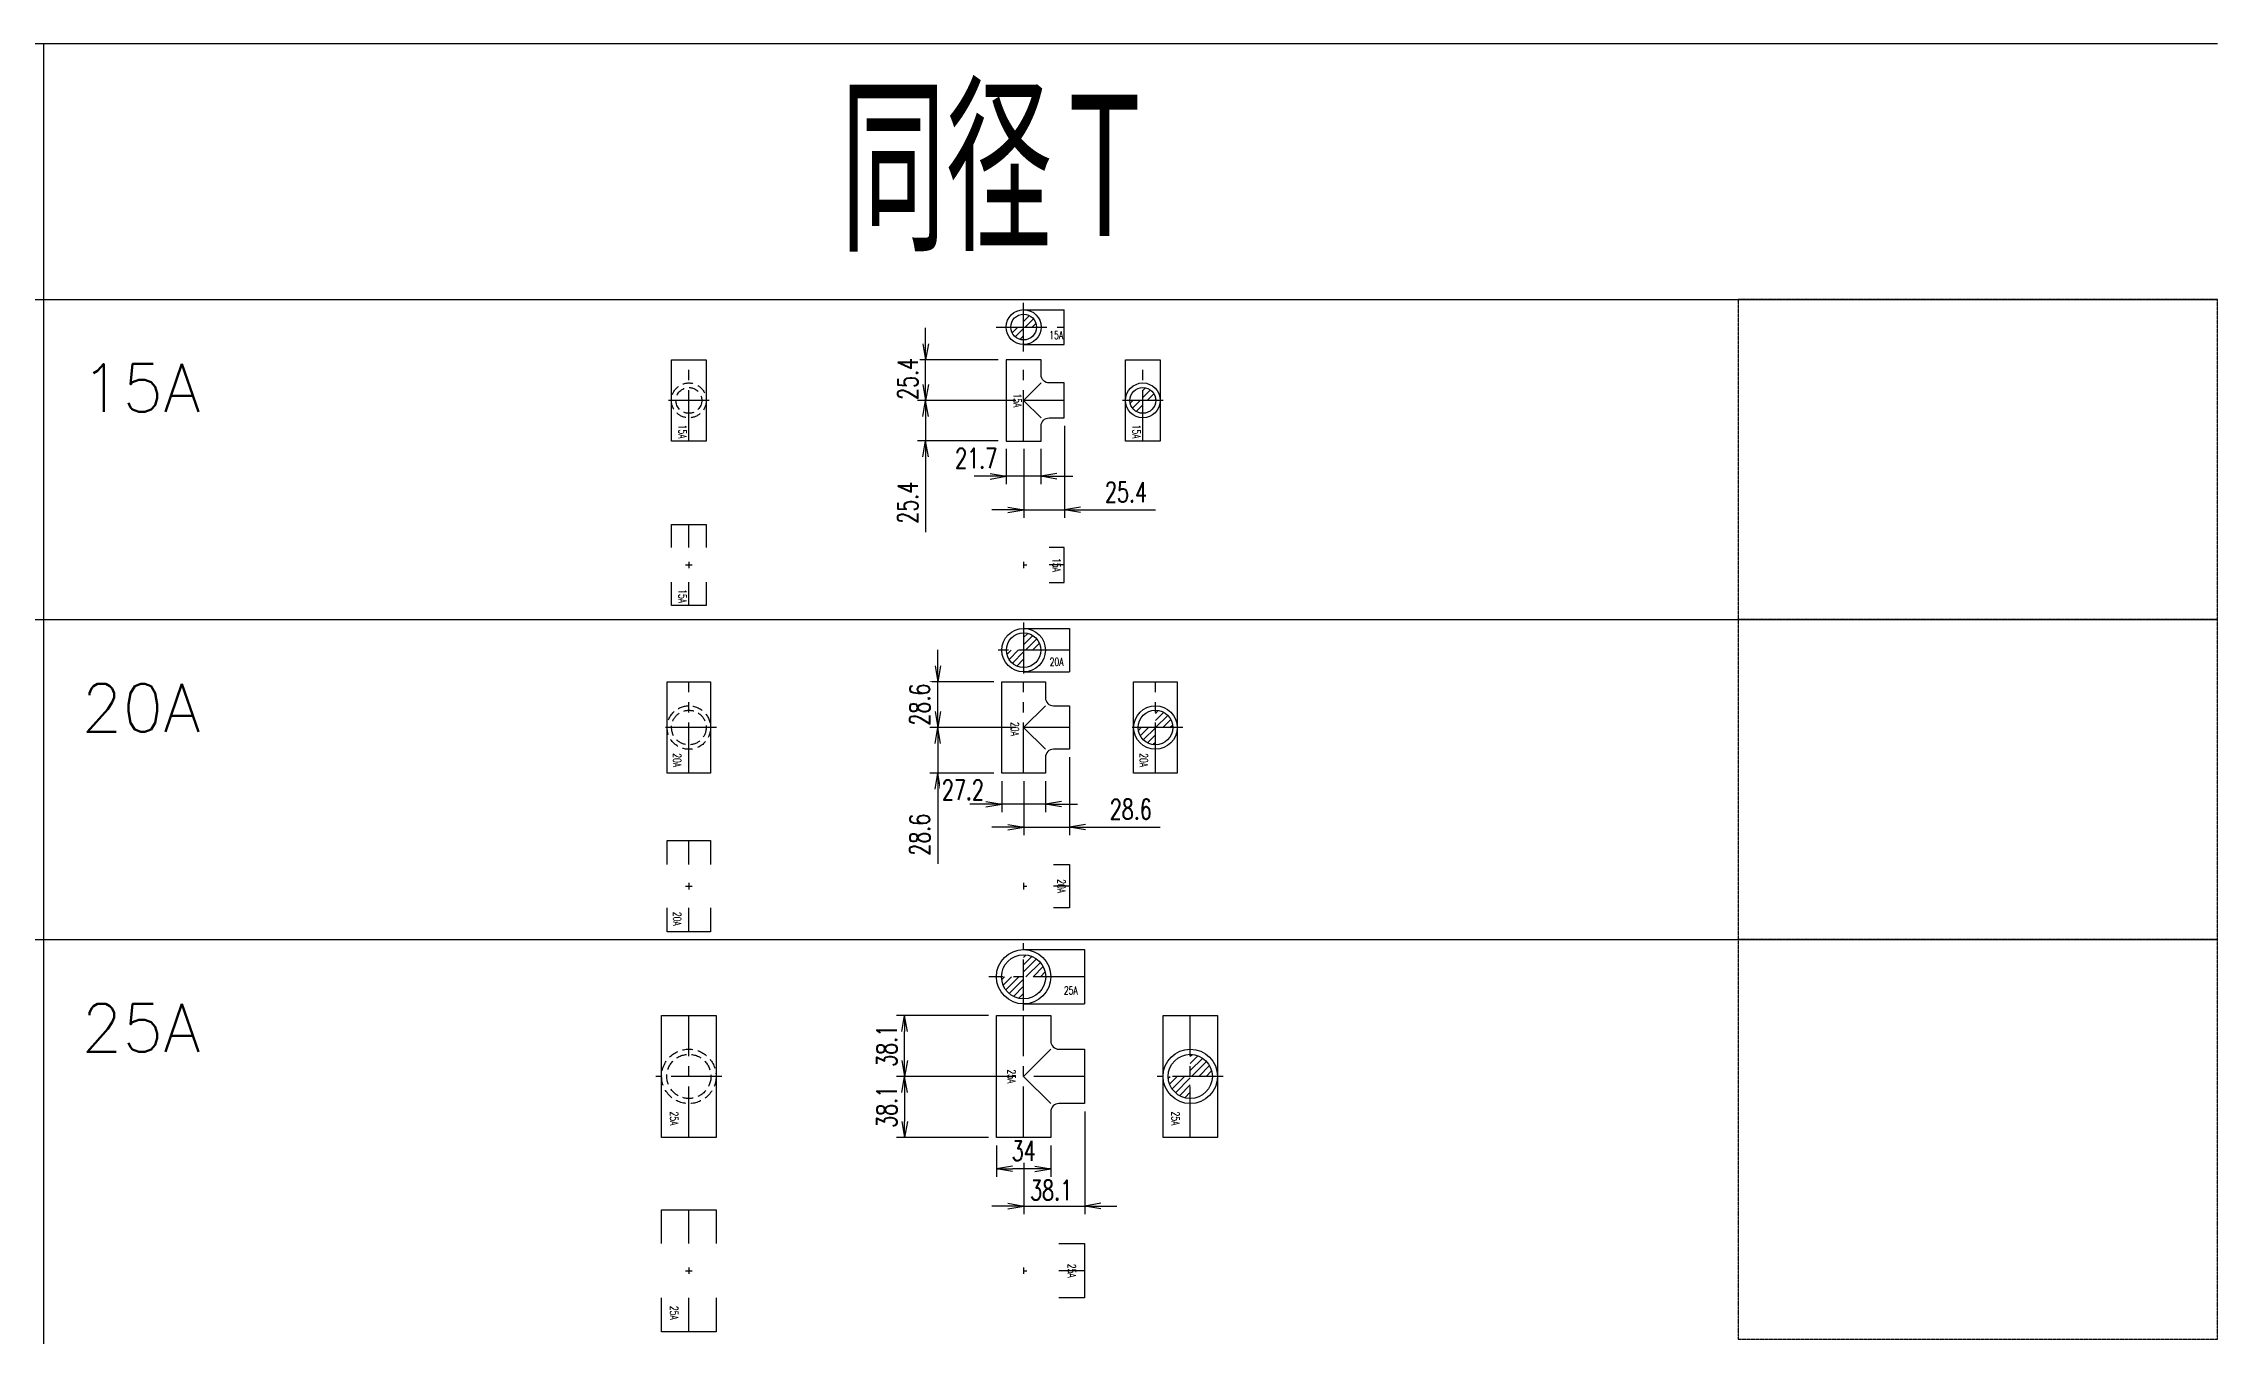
# Model space of a CAD drawing. Header units: millimetres. Extents: x 2090 to 42062, y -14812 to 2738.
# Drawn here: x 6967 to 8325, y 1000 to 1808 of the extents above; entities that cross this region are included whole.
import ezdxf

# ---------------------------------------------------------------- set-up
doc = ezdxf.new("R2010")
doc.units = ezdxf.units.MM
doc.header["$PDMODE"] = 35
for name, pattern in [('CENTER', [50.8, 31.75, -6.35, 6.35, -6.35]), ('CENTER2', [1.125, 0.75, -0.125, 0.125, -0.125]), ('HIDDEN', [9.525, 6.35, -3.175])]:
    doc.linetypes.add(name, pattern=pattern)
for name, color, linetype in [('#配管（SUS)', 220, 'Continuous'), ('DIM', 1, 'Continuous'), ('skeleton', 7, 'Continuous')]:
    doc.layers.add(name, color=color, linetype=linetype)
doc.styles.add('kpk', font='romans.shx', dxfattribs={"width": 0.7, "bigfont": 'extfont2.shx'})
doc.styles.get("Standard").update_dxf_attribs({"font": 'romans.shx', "bigfont": 'extfont.shx'})
doc.dimstyles.new('1／5～KPK', dxfattribs={"dimscale": 5, "dimtxt": 2.5, "dimasz": 2, "dimexe": 1, "dimexo": 1, "dimgap": 1, "dimtad": 3, "dimdsep": 46, "dimtxsty": 'kpk', "dimblk": 'OPEN', "dimcen": 2.5, "dimclrd": 9, "dimclre": 9, "dimclrt": 4, "dimadec": 1, "dimazin": 2, "dimtfac": 1, "dimtmove": 0, "dimatfit": 2, "dimldrblk": 'OPEN', "dimfxl": 1, "dimtfill": 1, "dimlwd": -1, "dimlwe": -1, "dimarcsym": 1})

# ---------------------------------------------------------------- blocks, each defined once
blk = doc.blocks.new('_Open')
at = {"color": 0, "linetype": 'ByBlock', "lineweight": -2}
for p, q in [((-1, 0.17), (0, 0)), ((-1, -0.17), (0, 0)), ((0, 0), (-1, 0))]:
    blk.add_line(p, q, dxfattribs=at)
blk = doc.blocks.new('*D205')
at = {"layer": 'Defpoints', "color": 0, "linetype": 'ByBlock', "transparency": 16777216}
for p in [(7568.4, 1609.9), (7579.3, 1584.5)]:
    blk.add_point(p, dxfattribs=at)
at = {"layer": 'DIM', "color": 9, "transparency": 16777216}
for p, q in [((7518, 1619.9), (7518, 1629.9)), ((7563.4, 1609.9), (7513, 1609.9)), ((7574.3, 1584.5), (7513, 1584.5)), ((7518, 1574.5), (7518, 1564.5))]:
    blk.add_line(p, q, dxfattribs=at)
at = {"layer": 'DIM', "color": 4, "linetype": 'ByBlock', "transparency": 16777216, "insert": (7506.8, 1597.9), "char_height": 12.5, "attachment_point": 5, "rotation": 90, "style": 'kpk', "bg_fill": 3, "box_fill_scale": 1.1, "bg_fill_color": 256, "bg_fill_true_color": 13158600, "bg_fill_transparency": 0}
blk.add_mtext('25.4', dxfattribs=at)
at = {"layer": 'Defpoints', "color": 0, "linetype": 'ByBlock', "transparency": 16777216}
blk.add_point((7518, 1609.9), dxfattribs=at)
at = {"layer": 'DIM', "color": 9, "transparency": 16777216}
blk.add_line((7518, 1584.5), (7518, 1609.9), dxfattribs=at)
at = {"layer": 'DIM', "color": 9, "linetype": 'ByBlock', "transparency": 16777216, "xscale": 10, "yscale": 10, "zscale": 10}
for p, rotation in [((7518, 1609.9), 270), ((7518, 1584.5), 90)]:
    blk.add_blockref('_Open', p, dxfattribs=dict(at, rotation=rotation))
blk = doc.blocks.new('*D206')
at = {"layer": 'Defpoints', "color": 0, "linetype": 'ByBlock', "transparency": 16777216}
for p in [(7579.3, 1584.5), (7518, 1559.1), (7568.4, 1559.1)]:
    blk.add_point(p, dxfattribs=at)
at = {"layer": 'DIM', "color": 9, "transparency": 16777216}
for p, q in [((7518, 1594.5), (7518, 1604.5)), ((7574.3, 1584.5), (7513, 1584.5)), ((7518, 1584.5), (7518, 1559.1)), ((7563.4, 1559.1), (7513, 1559.1)), ((7518, 1549.1), (7518, 1502))]:
    blk.add_line(p, q, dxfattribs=at)
at = {"layer": 'DIM', "color": 9, "linetype": 'ByBlock', "transparency": 16777216, "xscale": 10, "yscale": 10, "zscale": 10}
for p, rotation in [((7518, 1584.5), 270), ((7518, 1559.1), 90)]:
    blk.add_blockref('_Open', p, dxfattribs=dict(at, rotation=rotation))
at = {"layer": 'DIM', "color": 4, "linetype": 'ByBlock', "transparency": 16777216, "insert": (7506.8, 1520.5), "char_height": 12.5, "attachment_point": 5, "rotation": 90, "style": 'kpk', "bg_fill": 3, "box_fill_scale": 1.1, "bg_fill_color": 256, "bg_fill_true_color": 13158600, "bg_fill_transparency": 0}
blk.add_mtext('25.4', dxfattribs=at)
blk = doc.blocks.new('*D207')
at = {"layer": 'Defpoints', "color": 0, "linetype": 'ByBlock', "transparency": 16777216}
for p in [(7604.7, 1573.6), (7579.3, 1559.1), (7604.7, 1516)]:
    blk.add_point(p, dxfattribs=at)
at = {"layer": 'DIM', "color": 9, "transparency": 16777216}
for p, q in [((7604.7, 1568.6), (7604.7, 1511)), ((7579.3, 1554.1), (7579.3, 1511)), ((7569.3, 1516), (7559.3, 1516)), ((7579.3, 1516), (7604.7, 1516)), ((7614.7, 1516), (7661.7, 1516))]:
    blk.add_line(p, q, dxfattribs=at)
at = {"layer": 'DIM', "color": 9, "linetype": 'ByBlock', "transparency": 16777216, "xscale": 10, "yscale": 10, "zscale": 10}
blk.add_blockref('_Open', (7579.3, 1516), dxfattribs=at)
at = {"layer": 'DIM', "color": 9, "linetype": 'ByBlock', "transparency": 16777216, "xscale": 10, "yscale": 10, "zscale": 10, "rotation": 180}
blk.add_blockref('_Open', (7604.7, 1516), dxfattribs=at)
at = {"layer": 'DIM', "color": 4, "linetype": 'ByBlock', "transparency": 16777216, "insert": (7643.2, 1527.2), "char_height": 12.5, "attachment_point": 5, "style": 'kpk', "bg_fill": 3, "box_fill_scale": 1.1, "bg_fill_color": 256, "bg_fill_true_color": 13158600, "bg_fill_transparency": 0}
blk.add_mtext('25.4', dxfattribs=at)
blk = doc.blocks.new('*D208')
at = {"layer": 'Defpoints', "color": 0, "linetype": 'ByBlock', "transparency": 16777216}
blk.add_point((7590.1, 1559.1), dxfattribs=at)
at = {"layer": 'DIM', "color": 9, "transparency": 16777216}
for p, q in [((7568.4, 1554.1), (7568.4, 1532)), ((7590.1, 1554.1), (7590.1, 1532)), ((7558.4, 1537), (7548.4, 1537)), ((7600.1, 1537), (7610.1, 1537))]:
    blk.add_line(p, q, dxfattribs=at)
at = {"layer": 'DIM', "color": 9, "linetype": 'ByBlock', "transparency": 16777216, "xscale": 10, "yscale": 10, "zscale": 10, "rotation": 180}
blk.add_blockref('_Open', (7590.1, 1537), dxfattribs=at)
at = {"layer": 'DIM', "color": 4, "linetype": 'ByBlock', "transparency": 16777216, "insert": (7549.6, 1548.3), "char_height": 12.5, "attachment_point": 5, "style": 'kpk', "bg_fill": 3, "box_fill_scale": 1.1, "bg_fill_color": 256, "bg_fill_true_color": 13158600, "bg_fill_transparency": 0}
blk.add_mtext('21.7', dxfattribs=at)
at = {"layer": 'Defpoints', "color": 0, "linetype": 'ByBlock', "transparency": 16777216}
for p in [(7568.4, 1559.1), (7568.4, 1537)]:
    blk.add_point(p, dxfattribs=at)
at = {"layer": 'DIM', "color": 9, "transparency": 16777216}
blk.add_line((7590.1, 1537), (7568.4, 1537), dxfattribs=at)
at = {"layer": 'DIM', "color": 9, "linetype": 'ByBlock', "transparency": 16777216, "xscale": 10, "yscale": 10, "zscale": 10}
blk.add_blockref('_Open', (7568.4, 1537), dxfattribs=at)
blk = doc.blocks.new('*D209')
at = {"layer": 'Defpoints', "color": 0, "linetype": 'ByBlock', "transparency": 16777216}
for p in [(7565.7, 1408.6), (7579.3, 1380)]:
    blk.add_point(p, dxfattribs=at)
at = {"layer": 'DIM', "color": 9, "transparency": 16777216}
for p, q in [((7525.6, 1418.6), (7525.6, 1428.6)), ((7560.7, 1408.6), (7520.6, 1408.6)), ((7525.6, 1380), (7525.6, 1408.6)), ((7574.3, 1380), (7520.6, 1380)), ((7525.6, 1370), (7525.6, 1360))]:
    blk.add_line(p, q, dxfattribs=at)
at = {"layer": 'DIM', "color": 9, "linetype": 'ByBlock', "transparency": 16777216, "xscale": 10, "yscale": 10, "zscale": 10}
for p, rotation in [((7525.6, 1408.6), 270), ((7525.6, 1380), 90)]:
    blk.add_blockref('_Open', p, dxfattribs=dict(at, rotation=rotation))
at = {"layer": 'DIM', "color": 4, "linetype": 'ByBlock', "transparency": 16777216, "insert": (7514.3, 1394.3), "char_height": 12.5, "attachment_point": 5, "rotation": 90, "style": 'kpk', "bg_fill": 3, "box_fill_scale": 1.1, "bg_fill_color": 256, "bg_fill_true_color": 13158600, "bg_fill_transparency": 0}
blk.add_mtext('28.6', dxfattribs=at)
at = {"layer": 'Defpoints', "color": 0, "linetype": 'ByBlock', "transparency": 16777216}
blk.add_point((7525.6, 1408.6), dxfattribs=at)
blk = doc.blocks.new('*D210')
at = {"layer": 'Defpoints', "color": 0, "linetype": 'ByBlock', "transparency": 16777216}
for p in [(7579.3, 1380), (7525.6, 1351.4), (7565.7, 1351.4)]:
    blk.add_point(p, dxfattribs=at)
at = {"layer": 'DIM', "color": 9, "transparency": 16777216}
for p, q in [((7525.6, 1390), (7525.6, 1400)), ((7574.3, 1380), (7520.6, 1380)), ((7525.6, 1380), (7525.6, 1351.4)), ((7560.7, 1351.4), (7520.6, 1351.4)), ((7525.6, 1341.4), (7525.6, 1294.7))]:
    blk.add_line(p, q, dxfattribs=at)
at = {"layer": 'DIM', "color": 9, "linetype": 'ByBlock', "transparency": 16777216, "xscale": 10, "yscale": 10, "zscale": 10}
for p, rotation in [((7525.6, 1380), 270), ((7525.6, 1351.4), 90)]:
    blk.add_blockref('_Open', p, dxfattribs=dict(at, rotation=rotation))
at = {"layer": 'DIM', "color": 4, "linetype": 'ByBlock', "transparency": 16777216, "insert": (7514.3, 1313), "char_height": 12.5, "attachment_point": 5, "rotation": 90, "style": 'kpk', "bg_fill": 3, "box_fill_scale": 1.1, "bg_fill_color": 256, "bg_fill_true_color": 13158600, "bg_fill_transparency": 0}
blk.add_mtext('28.6', dxfattribs=at)
blk = doc.blocks.new('*D211')
at = {"layer": 'Defpoints', "color": 0, "linetype": 'ByBlock', "transparency": 16777216}
for p in [(7607.9, 1366.4), (7579.3, 1351.4), (7607.9, 1317.7)]:
    blk.add_point(p, dxfattribs=at)
at = {"layer": 'DIM', "color": 9, "transparency": 16777216}
for p, q in [((7607.9, 1361.4), (7607.9, 1312.7)), ((7579.3, 1346.4), (7579.3, 1312.7)), ((7569.3, 1317.7), (7559.3, 1317.7)), ((7579.3, 1317.7), (7607.9, 1317.7)), ((7617.9, 1317.7), (7664.5, 1317.7))]:
    blk.add_line(p, q, dxfattribs=at)
at = {"layer": 'DIM', "color": 9, "linetype": 'ByBlock', "transparency": 16777216, "xscale": 10, "yscale": 10, "zscale": 10}
blk.add_blockref('_Open', (7579.3, 1317.7), dxfattribs=at)
at = {"layer": 'DIM', "color": 9, "linetype": 'ByBlock', "transparency": 16777216, "xscale": 10, "yscale": 10, "zscale": 10, "rotation": 180}
blk.add_blockref('_Open', (7607.9, 1317.7), dxfattribs=at)
at = {"layer": 'DIM', "color": 4, "linetype": 'ByBlock', "transparency": 16777216, "insert": (7646.2, 1328.9), "char_height": 12.5, "attachment_point": 5, "style": 'kpk', "bg_fill": 3, "box_fill_scale": 1.1, "bg_fill_color": 256, "bg_fill_true_color": 13158600, "bg_fill_transparency": 0}
blk.add_mtext('28.6', dxfattribs=at)
blk = doc.blocks.new('*D212')
at = {"layer": 'Defpoints', "color": 0, "linetype": 'ByBlock', "transparency": 16777216}
for p in [(7565.7, 1351.4), (7592.9, 1351.4), (7565.7, 1332.1)]:
    blk.add_point(p, dxfattribs=at)
at = {"layer": 'DIM', "color": 9, "transparency": 16777216}
for p, q in [((7565.7, 1346.4), (7565.7, 1327.1)), ((7592.9, 1346.4), (7592.9, 1327.1)), ((7555.7, 1332.1), (7545.7, 1332.1)), ((7592.9, 1332.1), (7565.7, 1332.1)), ((7602.9, 1332.1), (7612.9, 1332.1))]:
    blk.add_line(p, q, dxfattribs=at)
at = {"layer": 'DIM', "color": 9, "linetype": 'ByBlock', "transparency": 16777216, "xscale": 10, "yscale": 10, "zscale": 10, "rotation": 180}
blk.add_blockref('_Open', (7592.9, 1332.1), dxfattribs=at)
at = {"layer": 'DIM', "color": 4, "linetype": 'ByBlock', "transparency": 16777216, "insert": (7541.3, 1341), "char_height": 12.5, "attachment_point": 5, "style": 'kpk', "bg_fill": 3, "box_fill_scale": 1.1, "bg_fill_color": 256, "bg_fill_true_color": 13158600, "bg_fill_transparency": 0}
blk.add_mtext('27.2', dxfattribs=at)
at = {"layer": 'DIM', "color": 9, "linetype": 'ByBlock', "transparency": 16777216, "xscale": 10, "yscale": 10, "zscale": 10}
blk.add_blockref('_Open', (7565.7, 1332.1), dxfattribs=at)
blk = doc.blocks.new('*D213')
at = {"layer": 'Defpoints', "color": 0, "linetype": 'ByBlock', "transparency": 16777216}
for p in [(7562.3, 1200), (7579.3, 1161.9)]:
    blk.add_point(p, dxfattribs=at)
at = {"layer": 'DIM', "color": 9, "transparency": 16777216}
for p, q in [((7557.3, 1200), (7499.9, 1200)), ((7504.9, 1171.9), (7504.9, 1190)), ((7574.3, 1161.9), (7499.9, 1161.9))]:
    blk.add_line(p, q, dxfattribs=at)
at = {"layer": 'DIM', "color": 9, "linetype": 'ByBlock', "transparency": 16777216, "xscale": 10, "yscale": 10, "zscale": 10}
for p, rotation in [((7504.9, 1200), 90), ((7504.9, 1161.9), 270)]:
    blk.add_blockref('_Open', p, dxfattribs=dict(at, rotation=rotation))
at = {"layer": 'DIM', "color": 4, "linetype": 'ByBlock', "transparency": 16777216, "insert": (7493.7, 1181), "char_height": 12.5, "attachment_point": 5, "rotation": 90, "style": 'kpk', "bg_fill": 3, "box_fill_scale": 1.1, "bg_fill_color": 256, "bg_fill_true_color": 13158600, "bg_fill_transparency": 0}
blk.add_mtext('38.1', dxfattribs=at)
at = {"layer": 'Defpoints', "color": 0, "linetype": 'ByBlock', "transparency": 16777216}
blk.add_point((7504.9, 1200), dxfattribs=at)
blk = doc.blocks.new('*D214')
at = {"layer": 'Defpoints', "color": 0, "linetype": 'ByBlock', "transparency": 16777216}
for p in [(7579.3, 1161.9), (7562.3, 1123.8)]:
    blk.add_point(p, dxfattribs=at)
at = {"layer": 'DIM', "color": 9, "transparency": 16777216}
for p, q in [((7574.3, 1161.9), (7499.9, 1161.9)), ((7504.9, 1151.9), (7504.9, 1133.8)), ((7557.3, 1123.8), (7499.9, 1123.8))]:
    blk.add_line(p, q, dxfattribs=at)
at = {"layer": 'DIM', "color": 9, "linetype": 'ByBlock', "transparency": 16777216, "xscale": 10, "yscale": 10, "zscale": 10}
for p, rotation in [((7504.9, 1161.9), 90), ((7504.9, 1123.8), 270)]:
    blk.add_blockref('_Open', p, dxfattribs=dict(at, rotation=rotation))
at = {"layer": 'DIM', "color": 4, "linetype": 'ByBlock', "transparency": 16777216, "insert": (7493.7, 1142.9), "char_height": 12.5, "attachment_point": 5, "rotation": 90, "style": 'kpk', "bg_fill": 3, "box_fill_scale": 1.1, "bg_fill_color": 256, "bg_fill_true_color": 13158600, "bg_fill_transparency": 0}
blk.add_mtext('38.1', dxfattribs=at)
at = {"layer": 'Defpoints', "color": 0, "linetype": 'ByBlock', "transparency": 16777216}
blk.add_point((7504.9, 1123.8), dxfattribs=at)
blk = doc.blocks.new('*D215')
at = {"layer": 'Defpoints', "color": 0, "linetype": 'ByBlock', "transparency": 16777216}
for p in [(7617.4, 1144.9), (7579.3, 1123.8)]:
    blk.add_point(p, dxfattribs=at)
at = {"layer": 'DIM', "color": 9, "transparency": 16777216}
for p, q in [((7617.4, 1139.9), (7617.4, 1075.9)), ((7579.3, 1118.8), (7579.3, 1075.9)), ((7569.3, 1080.9), (7559.3, 1080.9)), ((7627.4, 1080.9), (7637.4, 1080.9))]:
    blk.add_line(p, q, dxfattribs=at)
at = {"layer": 'DIM', "color": 4, "linetype": 'ByBlock', "transparency": 16777216, "insert": (7596.4, 1090.8), "char_height": 12.5, "attachment_point": 5, "style": 'kpk', "bg_fill": 3, "box_fill_scale": 1.1, "bg_fill_color": 256, "bg_fill_true_color": 13158600, "bg_fill_transparency": 0}
blk.add_mtext('38.1', dxfattribs=at)
at = {"layer": 'Defpoints', "color": 0, "linetype": 'ByBlock', "transparency": 16777216}
blk.add_point((7617.4, 1080.9), dxfattribs=at)
at = {"layer": 'DIM', "color": 9, "transparency": 16777216}
blk.add_line((7579.3, 1080.9), (7617.4, 1080.9), dxfattribs=at)
at = {"layer": 'DIM', "color": 9, "linetype": 'ByBlock', "transparency": 16777216, "xscale": 10, "yscale": 10, "zscale": 10}
blk.add_blockref('_Open', (7579.3, 1080.9), dxfattribs=at)
at = {"layer": 'DIM', "color": 9, "linetype": 'ByBlock', "transparency": 16777216, "xscale": 10, "yscale": 10, "zscale": 10, "rotation": 180}
blk.add_blockref('_Open', (7617.4, 1080.9), dxfattribs=at)
blk = doc.blocks.new('*D216')
at = {"layer": 'Defpoints', "color": 0, "linetype": 'ByBlock', "transparency": 16777216}
for p in [(7562.3, 1123.8), (7596.3, 1123.8), (7562.3, 1104.2)]:
    blk.add_point(p, dxfattribs=at)
at = {"layer": 'DIM', "color": 9, "transparency": 16777216}
for p, q in [((7562.3, 1118.8), (7562.3, 1099.2)), ((7596.3, 1118.8), (7596.3, 1099.2)), ((7586.3, 1104.2), (7572.3, 1104.2))]:
    blk.add_line(p, q, dxfattribs=at)
at = {"layer": 'DIM', "color": 9, "linetype": 'ByBlock', "transparency": 16777216, "xscale": 10, "yscale": 10, "zscale": 10, "rotation": 180}
blk.add_blockref('_Open', (7562.3, 1104.2), dxfattribs=at)
at = {"layer": 'DIM', "color": 9, "linetype": 'ByBlock', "transparency": 16777216, "xscale": 10, "yscale": 10, "zscale": 10}
blk.add_blockref('_Open', (7596.3, 1104.2), dxfattribs=at)
at = {"layer": 'DIM', "color": 4, "linetype": 'ByBlock', "transparency": 16777216, "insert": (7579.3, 1115.4), "char_height": 12.5, "attachment_point": 5, "style": 'kpk', "bg_fill": 3, "box_fill_scale": 1.1, "bg_fill_color": 256, "bg_fill_true_color": 13158600, "bg_fill_transparency": 0}
blk.add_mtext('34', dxfattribs=at)
blk = doc.blocks.new('(SUS)15A-T-1')
at = {"layer": '#配管（SUS)', "color": 2, "linetype": 'CENTER'}
for p, q in [((0, -25.4), (0, 25.4)), ((25.4, 0), (0, 0))]:
    blk.add_line(p, q, dxfattribs=at)
at = {"layer": '#配管（SUS)', "color": 0, "linetype": 'ByBlock'}
for p, q in [((10.9, 10.9), (0, 0)), ((0, 0), (10.9, -10.9))]:
    blk.add_line(p, q, dxfattribs=at)
blk.add_lwpolyline([(10.9, 25.4), (-10.9, 25.4), (-10.9, -25.4), (10.9, -25.4), (10.9, -15.9, -0.414214), (15.9, -10.9), (25.4, -10.9), (25.4, 10.9), (15.9, 10.9, -0.414214), (10.9, 15.9)], format="xyb", close=True, dxfattribs=at)
at = {"layer": 'Defpoints', "color": 5, "insert": (-3.9, 0), "char_height": 5, "attachment_point": 5, "rotation": 270}
blk.add_mtext('{\\W0.7;15A}', dxfattribs=at)
blk = doc.blocks.new('(SUS)15A-T-2')
at = {"layer": '#配管（SUS)'}
h = blk.add_hatch(dxfattribs=at)
h.set_pattern_fill('ANSI31', color=252)
h.set_pattern_definition([(45, (-7653.745, -1584.4535), (-2.245064, 2.245064), [])])
h.paths.add_polyline_path([(0, 0), (-8.1, 0, 0.414214), (0, -8.1)])
h.paths.add_polyline_path([(0, 8.1), (0, 0), (8.1, 0, 0.414214)])
at = {"layer": '#配管（SUS)', "color": 2, "linetype": 'CENTER'}
for p, q in [((0, -25.4), (0, 25.4)), ((12.7, 0), (-12.7, 0))]:
    blk.add_line(p, q, dxfattribs=at)
at = {"layer": '#配管（SUS)', "color": 0, "linetype": 'ByBlock'}
blk.add_lwpolyline([(-10.8, -25.4), (-10.8, 25.4), (10.9, 25.4), (10.9, -25.4)], close=True, dxfattribs=at)
for radius in [10.9, 8.05]:
    blk.add_circle((0, 0), radius, dxfattribs=at)
at = {"layer": 'Defpoints', "color": 5, "insert": (-3.9, -19.5), "char_height": 5, "attachment_point": 5, "rotation": 270}
blk.add_mtext('{\\W0.7;15A}', dxfattribs=at)
blk = doc.blocks.new('(SUS)15A-T-3')
at = {"layer": '#配管（SUS)'}
h = blk.add_hatch(dxfattribs=at)
h.set_pattern_fill('ANSI31', color=252)
h.set_pattern_definition([(45, (-7579.2525, -1630.2836), (-2.245064, 2.245064), [])])
h.paths.add_polyline_path([(0, 0), (-8.1, 0, 0.414214), (0, -8.1)])
h.paths.add_polyline_path([(0, 8.1), (0, 0), (8.1, 0, 0.414214)])
at = {"layer": '#配管（SUS)', "color": 2, "linetype": 'CENTER'}
for p, q in [((0, -15.2), (0, 15.2)), ((-17.2, 0), (25.4, 0))]:
    blk.add_line(p, q, dxfattribs=at)
at = {"layer": '#配管（SUS)', "color": 0, "linetype": 'ByBlock'}
for p, q in [((0, 10.8), (25.4, 10.8)), ((25.4, -10.9), (25.4, 10.8)), ((0, -10.9), (25.4, -10.9))]:
    blk.add_line(p, q, dxfattribs=at)
for radius in [10.9, 8.05]:
    blk.add_circle((0, 0), radius, dxfattribs=at)
at = {"layer": 'Defpoints', "color": 5, "insert": (16, -5), "char_height": 5, "attachment_point": 4}
blk.add_mtext('{\\W0.7;15A}', dxfattribs=at)
blk = doc.blocks.new('(SUS)15A-T-4')
at = {"layer": '#配管（SUS)', "color": 2, "linetype": 'CENTER'}
for p, q in [((0, -25.4), (0, 25.4)), ((12.7, 0), (-12.7, 0))]:
    blk.add_line(p, q, dxfattribs=at)
at = {"layer": '#配管（SUS)', "color": 0, "linetype": 'ByBlock'}
blk.add_lwpolyline([(-10.8, -25.4), (-10.8, 25.4), (10.9, 25.4), (10.9, -25.4)], close=True, dxfattribs=at)
at = {"layer": '#配管（SUS)', "color": 252, "linetype": 'HIDDEN'}
for radius in [10.9, 8.05]:
    blk.add_circle((0, 0), radius, dxfattribs=at)
at = {"layer": 'Defpoints', "color": 5, "insert": (-3.9, -19.5), "char_height": 5, "attachment_point": 5, "rotation": 270}
blk.add_mtext('{\\W0.7;15A}', dxfattribs=at)
blk = doc.blocks.new('(SUS)15A-T-5')
at = {"layer": '#配管（SUS)', "color": 2, "linetype": 'CENTER'}
for p, q in [((0, 10.9), (0, 25.4)), ((-2, 0), (2, 0)), ((0, 2), (0, -2)), ((0, -25.4), (0, -10.8))]:
    blk.add_line(p, q, dxfattribs=at)
at = {"layer": '#配管（SUS)', "color": 0, "linetype": 'ByBlock'}
for points in [[(-10.8, 10.9), (-10.8, 25.4), (10.9, 25.4), (10.9, 10.9)], [(10.9, -10.8), (10.9, -25.4), (-10.8, -25.4), (-10.8, -10.8)]]:
    blk.add_lwpolyline(points, dxfattribs=at)
at = {"layer": 'Defpoints', "color": 5, "insert": (-3.9, -19.5), "char_height": 5, "attachment_point": 5, "rotation": 270}
blk.add_mtext('{\\W0.7;15A}', dxfattribs=at)
blk = doc.blocks.new('(SUS)15A-T-6')
at = {"layer": '#配管（SUS)', "color": 2, "linetype": 'CENTER'}
for p, q in [((0, 2), (0, -2)), ((0, 0), (2, 0)), ((25.4, 0), (15.85, 0))]:
    blk.add_line(p, q, dxfattribs=at)
at = {"layer": '#配管（SUS)', "color": 0, "linetype": 'ByBlock'}
blk.add_lwpolyline([(15.85, -10.85), (25.4, -10.85), (25.4, 10.85), (15.85, 10.85)], dxfattribs=at)
at = {"layer": 'Defpoints', "color": 5, "insert": (20.625, 0), "char_height": 5, "attachment_point": 5, "rotation": 270}
blk.add_mtext('{\\W0.7;15A}', dxfattribs=at)
blk = doc.blocks.new('(SUS)20A-T-1')
at = {"layer": '#配管（SUS)', "color": 2, "linetype": 'CENTER'}
for p, q in [((0, -28.6), (0, 28.6)), ((28.6, 0), (0, 0))]:
    blk.add_line(p, q, dxfattribs=at)
at = {"layer": '#配管（SUS)', "color": 0, "linetype": 'ByBlock'}
blk.add_lwpolyline([(-13.6, 28.6), (13.6, 28.6), (13.6, 18.6, 0.414214), (18.6, 13.6), (28.6, 13.6), (28.6, -13.6), (18.6, -13.6, 0.414214), (13.6, -18.6), (13.6, -28.6), (-13.6, -28.6)], format="xyb", close=True, dxfattribs=at)
blk.add_lwpolyline([(13.6, 13.6), (0, 0), (13.6, -13.6)], dxfattribs=at)
at = {"layer": 'Defpoints', "color": 5, "insert": (-5.4, -0.9), "char_height": 5, "attachment_point": 5, "rotation": 270}
blk.add_mtext('{\\W0.7;20A}', dxfattribs=at)
blk = doc.blocks.new('(SUS)20A-T-2')
at = {"layer": '#配管（SUS)'}
h = blk.add_hatch(dxfattribs=at)
h.set_pattern_fill('ANSI31', color=252)
h.set_pattern_definition([(45, (-7661.604, -1379.9713), (-2.245064, 2.245064), [])])
h.paths.add_polyline_path([(0, 0), (-10.8, 0, 0.414214), (0, -10.8)])
h.paths.add_polyline_path([(0, 10.8), (0, 0), (10.8, 0, 0.414214)])
at = {"layer": '#配管（SUS)', "color": 2, "linetype": 'CENTER'}
for p, q in [((0, -28.6), (0, 28.6)), ((17.2, 0), (-17.2, 0))]:
    blk.add_line(p, q, dxfattribs=at)
at = {"layer": '#配管（SUS)', "color": 0, "linetype": 'ByBlock'}
blk.add_lwpolyline([(13.6, 28.6), (13.6, -28.6), (-13.6, -28.6), (-13.6, 28.6)], close=True, dxfattribs=at)
for radius in [13.6, 10.8]:
    blk.add_circle((0, 0), radius, dxfattribs=at)
at = {"layer": 'Defpoints', "color": 5, "insert": (-7.3, -20.4), "char_height": 5, "attachment_point": 5, "rotation": 270}
blk.add_mtext('{\\W0.7;20A}', dxfattribs=at)
blk = doc.blocks.new('(SUS)20A-T-3')
at = {"layer": '#配管（SUS)'}
h = blk.add_hatch(dxfattribs=at)
h.set_pattern_fill('ANSI31', color=252)
h.set_pattern_definition([(45, (-7579.2525, -1428.347), (-2.245064, 2.245064), [])])
h.paths.add_polyline_path([(0, 0), (-10.8, 0, 0.414214), (0, -10.8)])
h.paths.add_polyline_path([(0, 10.8), (0, 0), (10.8, 0, 0.414214)])
at = {"layer": '#配管（SUS)', "color": 2, "linetype": 'CENTER'}
for p, q in [((0, 17.2), (0, -17.2)), ((28.6, 0), (-18.4, 0))]:
    blk.add_line(p, q, dxfattribs=at)
at = {"layer": '#配管（SUS)', "color": 0, "linetype": 'ByBlock'}
for p, q in [((0, 13.6), (28.6, 13.6)), ((28.6, 13.6), (28.6, -13.6)), ((0, -13.6), (28.6, -13.6))]:
    blk.add_line(p, q, dxfattribs=at)
for radius in [13.6, 10.8]:
    blk.add_circle((0, 0), radius, dxfattribs=at)
at = {"layer": 'Defpoints', "color": 5, "insert": (20.6, -7.3), "char_height": 5, "attachment_point": 5}
blk.add_mtext('{\\W0.7;20A}', dxfattribs=at)
blk = doc.blocks.new('(SUS)20A-T-4')
at = {"layer": '#配管（SUS)', "color": 2, "linetype": 'CENTER'}
for p, q in [((0, -28.6), (0, 28.6)), ((17.2, 0), (-17.2, 0))]:
    blk.add_line(p, q, dxfattribs=at)
at = {"layer": '#配管（SUS)', "color": 0, "linetype": 'ByBlock'}
blk.add_lwpolyline([(13.6, 28.6), (13.6, -28.6), (-13.6, -28.6), (-13.6, 28.6)], close=True, dxfattribs=at)
at = {"layer": '#配管（SUS)', "color": 252, "linetype": 'HIDDEN'}
for radius in [13.6, 10.8]:
    blk.add_circle((0, 0), radius, dxfattribs=at)
at = {"layer": 'Defpoints', "color": 5, "insert": (-7.3, -20.4), "char_height": 5, "attachment_point": 5, "rotation": 270}
blk.add_mtext('{\\W0.7;20A}', dxfattribs=at)
blk = doc.blocks.new('(SUS)20A-T-5')
at = {"layer": '#配管（SUS)', "color": 2, "linetype": 'CENTER'}
for p, q in [((0, 13.6), (0, 28.6)), ((-2, 0), (2, 0)), ((0, 2), (0, -2)), ((0, -28.6), (0, -13.6))]:
    blk.add_line(p, q, dxfattribs=at)
at = {"layer": '#配管（SUS)', "color": 0, "linetype": 'ByBlock'}
for points in [[(-13.6, 13.6), (-13.6, 28.6), (13.6, 28.6), (13.6, 13.6)], [(13.6, -13.6), (13.6, -28.6), (-13.6, -28.6), (-13.6, -13.6)]]:
    blk.add_lwpolyline(points, dxfattribs=at)
at = {"layer": 'Defpoints', "color": 5, "insert": (-7.3, -20.4), "char_height": 5, "attachment_point": 5, "rotation": 270}
blk.add_mtext('{\\W0.7;20A}', dxfattribs=at)
blk = doc.blocks.new('(SUS)20A-T-6')
at = {"layer": '#配管（SUS)', "color": 2, "linetype": 'CENTER'}
for p, q in [((0, 2), (0, -2)), ((0, 0), (2, 0)), ((28.6, 0), (18.6, 0))]:
    blk.add_line(p, q, dxfattribs=at)
at = {"layer": '#配管（SUS)', "color": 0, "linetype": 'ByBlock'}
blk.add_lwpolyline([(18.6, 13.6), (28.6, 13.6), (28.6, -13.6), (18.6, -13.6)], dxfattribs=at)
at = {"layer": 'Defpoints', "color": 5, "insert": (23.6, 0), "char_height": 5, "attachment_point": 5, "rotation": 270}
blk.add_mtext('{\\W0.7;20A}', dxfattribs=at)
blk = doc.blocks.new('(SUS)25A-T-3')
at = {"layer": '#配管（SUS)'}
h = blk.add_hatch(dxfattribs=at)
h.set_pattern_fill('ANSI31', color=252)
h.set_pattern_definition([(45, (-7579.2525, -1224.203), (-2.245064, 2.245064), [])])
h.paths.add_polyline_path([(0, 0), (-13.8, 0, 0.414214), (0, -13.8)])
h.paths.add_polyline_path([(0, 13.8), (0, 0), (13.8, 0, 0.414214)])
at = {"layer": '#配管（SUS)', "color": 2, "linetype": 'CENTER'}
for p, q in [((0, -21), (0, 21)), ((38.1, 0), (-21.8, 0))]:
    blk.add_line(p, q, dxfattribs=at)
at = {"layer": '#配管（SUS)', "color": 0, "linetype": 'ByBlock'}
for p, q in [((0, 17), (38.1, 17)), ((38.1, 17), (38.1, -17)), ((0, -17), (38.1, -17))]:
    blk.add_line(p, q, dxfattribs=at)
for radius in [17, 13.8]:
    blk.add_circle((0, 0), radius, dxfattribs=at)
at = {"layer": 'Defpoints', "color": 5, "insert": (29.5, -8.5), "char_height": 5, "attachment_point": 5}
blk.add_mtext('{\\W0.7;25A}', dxfattribs=at)
blk = doc.blocks.new('(SUS)25A-T-1')
at = {"layer": '#配管（SUS)', "color": 2, "linetype": 'CENTER'}
for p, q in [((0, -38.1), (0, 38.1)), ((38.1, 0), (0, 0))]:
    blk.add_line(p, q, dxfattribs=at)
at = {"layer": '#配管（SUS)', "color": 0, "linetype": 'ByBlock'}
blk.add_lwpolyline([(17, 38.1), (17, 22, 0.414214), (22, 17), (38.1, 17), (38.1, -17), (22, -17, 0.414214), (17, -22), (17, -38.1), (-17, -38.1), (-17, 38.1)], format="xyb", close=True, dxfattribs=at)
blk.add_lwpolyline([(17, 17), (0, 0), (17, -17)], dxfattribs=at)
at = {"layer": 'Defpoints', "color": 5, "insert": (-7.5, 0), "char_height": 5, "attachment_point": 5, "rotation": 270}
blk.add_mtext('{\\W0.7;25A}', dxfattribs=at)
blk = doc.blocks.new('(SUS)25A-T-2')
at = {"layer": '#配管（SUS)'}
h = blk.add_hatch(dxfattribs=at)
h.set_pattern_fill('ANSI31', color=252)
h.set_pattern_definition([(45, (-7683.4014, -1161.9197), (-2.245064, 2.245064), [])])
h.paths.add_polyline_path([(0, 0), (-13.8, 0, 0.414214), (0, -13.8)])
h.paths.add_polyline_path([(0, 13.8), (0, 0), (13.8, 0, 0.414214)])
at = {"layer": '#配管（SUS)', "color": 2, "linetype": 'CENTER'}
for p, q in [((0, -38.1), (0, 38.1)), ((20.6, 0), (-20.6, 0))]:
    blk.add_line(p, q, dxfattribs=at)
at = {"layer": '#配管（SUS)', "color": 0, "linetype": 'ByBlock'}
blk.add_lwpolyline([(17, 38.1), (17, -38.1), (-17, -38.1), (-17, 38.1)], close=True, dxfattribs=at)
for radius in [17, 13.8]:
    blk.add_circle((0, 0), radius, dxfattribs=at)
at = {"layer": 'Defpoints', "color": 5, "insert": (-9.2, -26.3), "char_height": 5, "attachment_point": 5, "rotation": 270}
blk.add_mtext('{\\W0.7;25A}', dxfattribs=at)
blk = doc.blocks.new('(SUS)25A-T-4')
at = {"layer": '#配管（SUS)', "color": 2, "linetype": 'CENTER'}
for p, q in [((0, -38.1), (0, 38.1)), ((20.6, 0), (-20.6, 0))]:
    blk.add_line(p, q, dxfattribs=at)
at = {"layer": '#配管（SUS)', "color": 0, "linetype": 'ByBlock'}
blk.add_lwpolyline([(17, 38.1), (17, -38.1), (-17, -38.1), (-17, 38.1)], close=True, dxfattribs=at)
at = {"layer": '#配管（SUS)', "color": 252, "linetype": 'HIDDEN'}
for radius in [17, 13.8]:
    blk.add_circle((0, 0), radius, dxfattribs=at)
at = {"layer": 'Defpoints', "color": 5, "insert": (-9.2, -26.3), "char_height": 5, "attachment_point": 5, "rotation": 270}
blk.add_mtext('{\\W0.7;25A}', dxfattribs=at)
blk = doc.blocks.new('(SUS)25A-T-5')
at = {"layer": '#配管（SUS)', "color": 2, "linetype": 'CENTER'}
for p, q in [((0, 17), (0, 38.1)), ((-2, 0), (2, 0)), ((0, 2), (0, -2)), ((0, -38.1), (0, -17))]:
    blk.add_line(p, q, dxfattribs=at)
at = {"layer": '#配管（SUS)', "color": 0, "linetype": 'ByBlock'}
for points in [[(-17, 17), (-17, 38.1), (17, 38.1), (17, 17)], [(17, -17), (17, -38.1), (-17, -38.1), (-17, -17)]]:
    blk.add_lwpolyline(points, dxfattribs=at)
at = {"layer": 'Defpoints', "color": 5, "insert": (-9.2, -26.3), "char_height": 5, "attachment_point": 5, "rotation": 270}
blk.add_mtext('{\\W0.7;25A}', dxfattribs=at)
blk = doc.blocks.new('(SUS)25A-T-6')
at = {"layer": '#配管（SUS)', "color": 2, "linetype": 'CENTER'}
for p, q in [((0, 2), (0, -2)), ((0, 0), (2, 0)), ((38.1, 0), (22, 0))]:
    blk.add_line(p, q, dxfattribs=at)
at = {"layer": '#配管（SUS)', "color": 0, "linetype": 'ByBlock'}
blk.add_lwpolyline([(22, 17), (38.1, 17), (38.1, -17), (22, -17)], dxfattribs=at)
at = {"layer": 'Defpoints', "color": 5, "insert": (30.05, 0), "char_height": 5, "attachment_point": 5, "rotation": 270}
blk.add_mtext('{\\W0.7;25A}', dxfattribs=at)

msp = doc.modelspace()

# ---------------------------------------------------------------- linework, layer by layer
at = {"color": 0, "linetype": 'CENTER2'}
for points in [[(8325.36, 1647.568), (8025.778, 1647.568), (8025.778, 1447.568), (8325.36, 1447.568)], [(8325.36, 1447.568), (8025.778, 1447.568), (8025.778, 1247.568), (8325.36, 1247.568)], [(8325.36, 1247.568), (8025.778, 1247.568), (8025.778, 997.568), (8325.36, 997.568)]]:
    msp.add_lwpolyline(points, close=True, dxfattribs=at)
at = {"layer": 'skeleton'}
for p, q in [((5966.709, 1807.568), (6966.709, 1807.568)), ((6966.709, 1807.568), (8325.36, 1807.568)), ((6966.709, 1807.568), (8325.36, 1807.568)), ((6966.709, 1807.568), (6966.709, -6552.432)), ((5966.709, 1647.568), (6966.709, 1647.568)), ((6966.709, 1647.568), (8325.36, 1647.568)), ((5966.709, 1447.568), (6966.709, 1447.568)), ((6966.709, 1447.568), (8325.36, 1447.568)), ((5966.709, 1247.568), (6966.709, 1247.568)), ((6966.709, 1247.568), (8325.36, 1247.568))]:
    msp.add_line(p, q, dxfattribs=at)

# ---------------------------------------------------------------- block references
at = {"layer": '#配管（SUS)'}
for name, p in [('(SUS)15A-T-4', (7370.035, 1584.453)), ('(SUS)15A-T-5', (7370.035, 1481.575)), ('(SUS)15A-T-6', (7579.253, 1481.575)), ('(SUS)20A-T-4', (7370.035, 1379.971)), ('(SUS)20A-T-5', (7370.035, 1280.83)), ('(SUS)25A-T-4', (7370.035, 1161.92)), ('(SUS)25A-T-2', (7683.401, 1161.92)), ('(SUS)25A-T-5', (7370.035, 1040.406)), ('(SUS)25A-T-6', (7579.253, 1040.406))]:
    msp.add_blockref(name, p, dxfattribs=at)

# ---------------------------------------------------------------- texts
at = {"color": 71, "char_height": 30, "attachment_point": 4}
for s, insert in [('15A', (6990.267, 1592.262)), ('20A', (6990.267, 1392.262)), ('25A', (6990.267, 1192.262))]:
    msp.add_mtext(s, dxfattribs=dict(at, insert=insert))
at = {"layer": 'skeleton', "insert": (7563.807, 1727.568), "char_height": 100, "attachment_point": 5}
msp.add_mtext('{\\W0.6;同径Ｔ}', dxfattribs=at)

# ---------------------------------------------------------------- dimensions: what is measured, and where the dimension line sits
at = {"layer": 'DIM', "linetype": 'ByBlock'}
dim = msp.add_linear_dim(base=(7518.031, 1609.853), p1=(7579.253, 1584.453), p2=(7568.403, 1609.853), angle=90, dimstyle='1／5～KPK', override={"dimtmove": 2}, dxfattribs=at)
dim.commit()
dim.dimension.update_dxf_attribs({"geometry": '*D205', "text_midpoint": (7506.781, 1597.86), "dimtype": 160})
dim = msp.add_linear_dim(base=(7525.582, 1408.571), p1=(7579.253, 1379.971), p2=(7565.653, 1408.571), angle=90, dimstyle='1／5～KPK', dxfattribs=at)
dim.commit()
dim.dimension.update_dxf_attribs({"geometry": '*D209', "text_midpoint": (7525.582, 1394.271), "dimtype": 160})
dim = msp.add_linear_dim(base=(7504.908, 1200.02), p1=(7579.253, 1161.92), p2=(7562.253, 1200.02), angle=90, dimstyle='1／5～KPK', dxfattribs=at)
dim.commit()
dim.dimension.update_dxf_attribs({"geometry": '*D213', "text_midpoint": (7493.658, 1180.97)})

# ---------------------------------------------------------------- next in the draw order: block references
at = {"layer": '#配管（SUS)'}
for name, p in [('(SUS)15A-T-3', (7579.253, 1630.284)), ('(SUS)20A-T-3', (7579.253, 1428.347)), ('(SUS)25A-T-3', (7579.253, 1224.203))]:
    msp.add_blockref(name, p, dxfattribs=at)

# ---------------------------------------------------------------- next in the draw order: dimensions: what is measured, and where the dimension line sits
at = {"layer": 'DIM', "linetype": 'ByBlock'}
for base, p1, p2, picture, middle in [((7518.031, 1559.053), (7579.253, 1584.453), (7568.403, 1559.053), '*D206', (7506.781, 1520.512)), ((7525.582, 1351.371), (7579.253, 1379.971), (7565.653, 1351.371), '*D210', (7514.332, 1313.038)), ((7504.908, 1123.82), (7579.253, 1161.92), (7562.253, 1123.82), '*D214', (7493.658, 1142.87))]:
    dim = msp.add_linear_dim(base=base, p1=p1, p2=p2, angle=90, dimstyle='1／5～KPK', dxfattribs=at)
    dim.commit()
    dim.dimension.update_dxf_attribs({"geometry": picture, "text_midpoint": middle})

# ---------------------------------------------------------------- next in the draw order: block references
at = {"layer": '#配管（SUS)'}
msp.add_blockref('(SUS)20A-T-6', (7579.253, 1280.83), dxfattribs=at)

# ---------------------------------------------------------------- next in the draw order: dimensions: what is measured, and where the dimension line sits
at = {"layer": 'DIM', "linetype": 'ByBlock'}
for base, p1, p2, picture, middle in [((7604.653, 1515.952), (7579.253, 1559.053), (7604.653, 1573.603), '*D207', (7643.194, 1527.202)), ((7607.853, 1317.668), (7579.253, 1351.371), (7607.853, 1366.371), '*D211', (7646.186, 1328.918))]:
    dim = msp.add_linear_dim(base=base, p1=p1, p2=p2, dimstyle='1／5～KPK', dxfattribs=at)
    dim.commit()
    dim.dimension.update_dxf_attribs({"geometry": picture, "text_midpoint": middle})
dim = msp.add_linear_dim(base=(7617.353, 1080.932), p1=(7579.253, 1123.82), p2=(7617.353, 1144.92), dimstyle='1／5～KPK', override={"dimtmove": 2}, dxfattribs=at)
dim.commit()
dim.dimension.update_dxf_attribs({"geometry": '*D215', "text_midpoint": (7596.378, 1090.791), "dimtype": 160})

# ---------------------------------------------------------------- next in the draw order: block references
at = {"layer": '#配管（SUS)'}
for name, p in [('(SUS)15A-T-2', (7653.745, 1584.453)), ('(SUS)20A-T-2', (7661.604, 1379.971))]:
    msp.add_blockref(name, p, dxfattribs=at)

# ---------------------------------------------------------------- next in the draw order: dimensions: what is measured, and where the dimension line sits
at = {"layer": 'DIM', "linetype": 'ByBlock'}
for base, p1, p2, picture, middle in [((7568.403, 1537.007), (7590.103, 1559.053), (7568.403, 1559.053), '*D208', (7549.553, 1548.257)), ((7565.653, 1332.086), (7592.853, 1351.371), (7565.653, 1351.371), '*D212', (7541.274, 1341.019))]:
    dim = msp.add_linear_dim(base=base, p1=p1, p2=p2, dimstyle='1／5～KPK', override={"dimtmove": 2}, dxfattribs=at)
    dim.commit()
    dim.dimension.update_dxf_attribs({"geometry": picture, "text_midpoint": middle, "dimtype": 160})
dim = msp.add_linear_dim(base=(7562.253, 1104.185), p1=(7596.253, 1123.82), p2=(7562.253, 1123.82), dimstyle='1／5～KPK', dxfattribs=at)
dim.commit()
dim.dimension.update_dxf_attribs({"geometry": '*D216', "text_midpoint": (7579.253, 1115.435)})

# ---------------------------------------------------------------- next in the draw order: block references
at = {"layer": '#配管（SUS)'}
for name, p in [('(SUS)15A-T-1', (7579.253, 1584.453)), ('(SUS)20A-T-1', (7579.253, 1379.971)), ('(SUS)25A-T-1', (7579.253, 1161.92))]:
    msp.add_blockref(name, p, dxfattribs=at)

doc.saveas('drawing.dxf')
